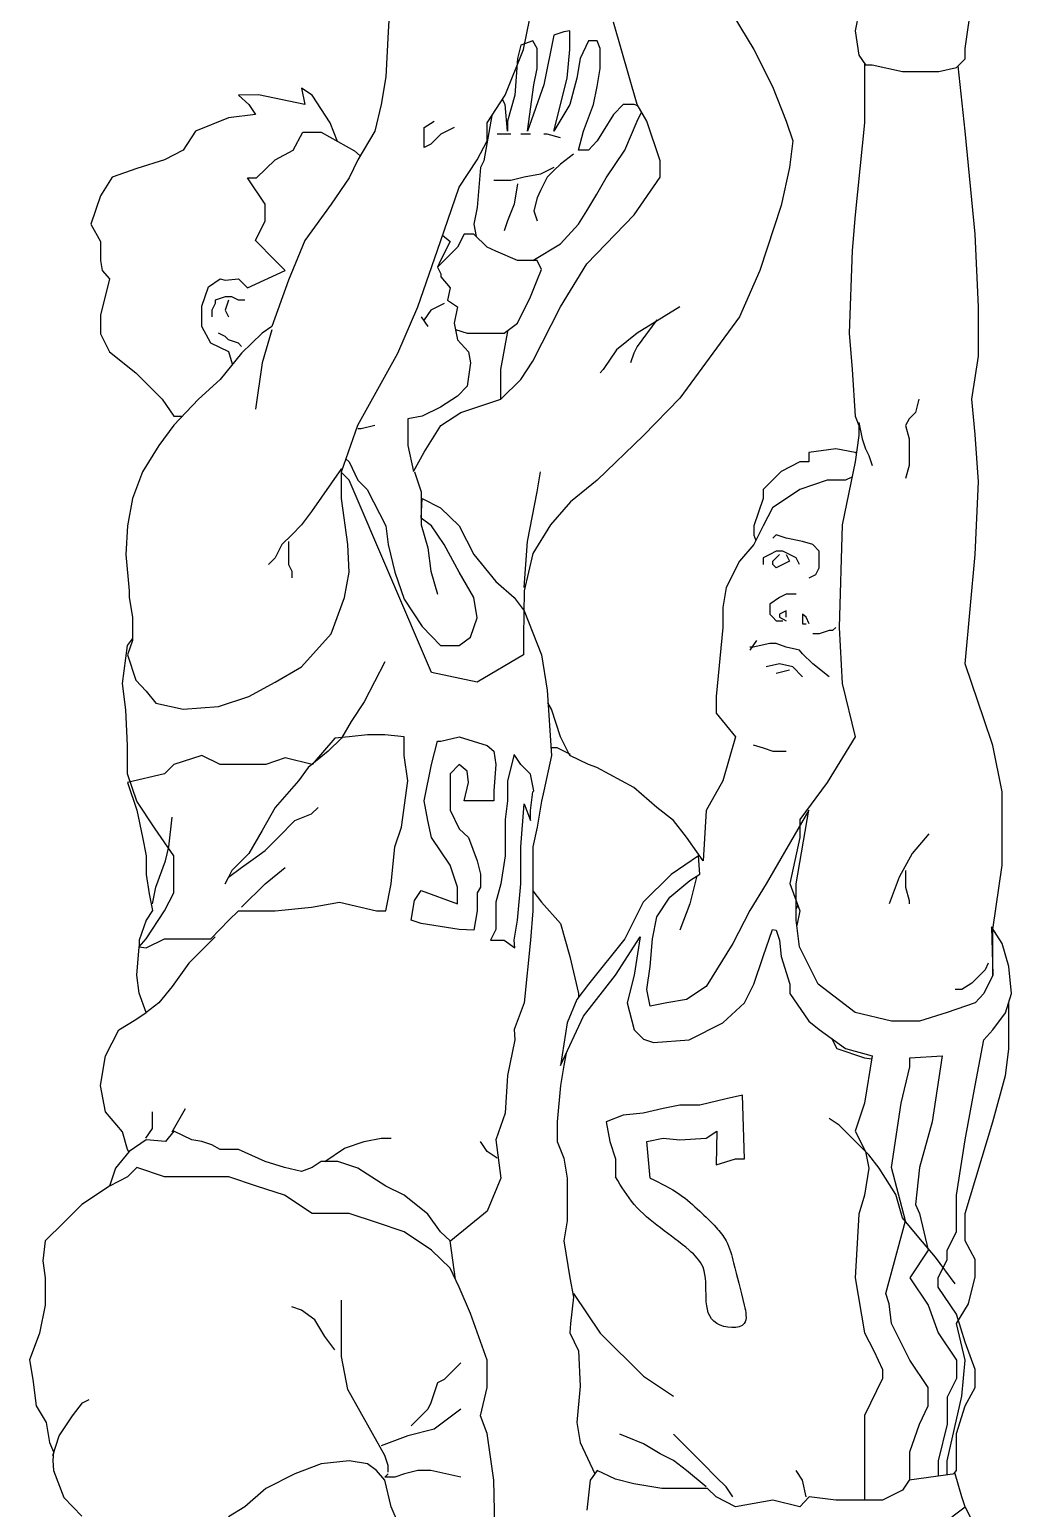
# Model space of a CAD drawing. Header units: millimetres. Extents: x -444 to 440, y -16 to 2665.
# Drawn here: x -285 to 395, y 1127 to 2152 of the extents above; entities that cross this region are included whole.
import ezdxf

# ---------------------------------------------------------------- set-up
doc = ezdxf.new("R2010")
doc.units = ezdxf.units.MM
doc.layers.add('ceco.net 269', color=7, linetype='Continuous')

msp = doc.modelspace()

# ---------------------------------------------------------------- linework, layer by layer
at = {"layer": 'ceco.net 269'}
for p, q in [((-34.4, 2188.9), (-36.6, 2149.9)), ((57.2, 2137.8), (63.7, 2169.4)), ((197.6, 2169.4), (216.8, 2137.8)), ((289.7, 2163.6), (287, 2150.7)), ((363.4, 2138.5), (368, 2170.6)), ((135.9, 2099.6), (119.5, 2156.8)), ((-36.6, 2149.9), (-38.1, 2118.7)), ((63.7, 2143.8), (55.3, 2140.8)), ((66.8, 2138.5), (63.7, 2143.8)), ((78.2, 2147.7), (71.4, 2113.3)), ((85.1, 2149.9), (78.2, 2147.7)), ((89.3, 2150.7), (85.1, 2149.9)), ((89.3, 2137.8), (89.3, 2150.7)), ((102.3, 2143.8), (96.6, 2131.6)), ((108.4, 2143.8), (102.3, 2143.8)), ((110.3, 2138.5), (108.4, 2143.8)), ((287, 2150.7), (289.7, 2133.9)), ((44.6, 2106.1), (57.2, 2137.8)), ((55.3, 2140.8), (53.1, 2131.6)), ((66.8, 2124.7), (66.8, 2138.5)), ((87.4, 2117.9), (89.3, 2137.8)), ((110.3, 2124.7), (110.3, 2138.5)), ((216.8, 2137.8), (229.8, 2112.1)), ((289.7, 2133.9), (294.2, 2127.1)), ((363.4, 2131.3), (363.4, 2138.5)), ((53.1, 2131.6), (51.2, 2106.1)), ((64.5, 2113.3), (66.8, 2124.7)), ((96.6, 2131.6), (94.3, 2117.9)), ((108.4, 2112.1), (110.3, 2124.7)), ((293.5, 2128.2), (293.5, 2087)), ((294.2, 2127.1), (298.8, 2127.1)), ((298.8, 2127.1), (319.8, 2122.5)), ((319.8, 2122.5), (345, 2122.5)), ((345, 2122.5), (357.3, 2125.2)), ((357.3, 2125.2), (363.4, 2131.3)), ((363.4, 2081.2), (358.5, 2126.4)), ((-38.1, 2118.7), (-41.3, 2099.6)), ((59.9, 2081.2), (64.5, 2113.3)), ((71.4, 2113.3), (59.9, 2081.2)), ((78.2, 2081.2), (87.4, 2117.9)), ((94.3, 2117.9), (89.3, 2099.6)), ((105.7, 2099.6), (108.4, 2112.1)), ((229.8, 2112.1), (239.3, 2088.1)), ((-126.4, 2106.4), (-140.4, 2106.1)), ((-140.4, 2106.1), (-133.2, 2099.6)), ((-94.3, 2099.6), (-126.4, 2106.4)), ((-89.3, 2106.1), (-96.6, 2111)), ((-96.6, 2111), (-94.3, 2099.6)), ((-76.7, 2087), (-89.3, 2106.1)), ((32, 2087), (44.6, 2106.1)), ((44.6, 2099.6), (42.7, 2103.2)), ((51.2, 2106.1), (46.2, 2088.1)), ((-128.6, 2092.7), (-147.3, 2090.4)), ((-133.2, 2099.6), (-128.6, 2092.7)), ((-41.3, 2099.6), (-45.8, 2081.2)), ((35.2, 2091.9), (29.8, 2060.7)), ((46.2, 2081.2), (44.6, 2099.6)), ((89.3, 2099.6), (78.2, 2081.2)), ((98.8, 2081.2), (105.7, 2099.6)), ((119.5, 2092.7), (112.5, 2081.2)), ((126.4, 2099.6), (119.5, 2092.7)), ((134, 2099.6), (126.4, 2099.6)), ((136.4, 2098.7), (134, 2099.6)), ((142.8, 2088.1), (135.9, 2099.6)), ((135.9, 2088.1), (139, 2094.4)), ((-170.2, 2081.2), (-178.6, 2067.9)), ((-147.3, 2090.4), (-170.2, 2081.2)), ((-71.7, 2074.1), (-76.7, 2087)), ((-45.8, 2081.2), (-57.7, 2061.4)), ((-11.5, 2083.6), (-4.6, 2088.1)), ((-11.5, 2079), (-11.5, 2083.6)), ((9.1, 2083.6), (0, 2079)), ((32, 2074.4), (32, 2087)), ((46.2, 2088.1), (46.2, 2081.2)), ((95.4, 2067.9), (98.8, 2081.2)), ((112.5, 2081.2), (108.4, 2074.4)), ((127.5, 2067.9), (135.9, 2088.1)), ((151.9, 2060.7), (142.8, 2088.1)), ((239.3, 2088.1), (243.9, 2074.4)), ((293.5, 2087), (287, 2023.2)), ((370.2, 2009.8), (363.4, 2081.2)), ((-102.3, 2067.9), (-95.8, 2080.4)), ((-95.8, 2080.4), (-82.9, 2080.4)), ((-82.9, 2080.4), (-59.9, 2067.5)), ((-11.5, 2074.4), (-11.5, 2079)), ((-11.5, 2069.8), (-11.5, 2074.4)), ((-6.9, 2072.1), (-11.5, 2069.8)), ((-4.6, 2074.4), (-6.9, 2072.1)), ((0, 2079), (-4.6, 2074.4)), ((25.2, 2061.4), (32, 2074.4)), ((46.2, 2079), (38.9, 2079)), ((48.5, 2079), (46.2, 2079)), ((57.7, 2079), (55.3, 2079)), ((62.2, 2079), (57.7, 2079)), ((73.6, 2079), (71.4, 2079)), ((82.9, 2076.6), (73.6, 2079)), ((108.4, 2074.4), (102.3, 2067.9)), ((243.9, 2074.4), (241.6, 2056)), ((-191.6, 2061.4), (-210.7, 2055.3)), ((-178.6, 2067.9), (-191.6, 2061.4)), ((-127.8, 2048.8), (-114.9, 2061.4)), ((-114.9, 2061.4), (-102.3, 2067.9)), ((-57.7, 2061.4), (-63.7, 2048.8)), ((-59.9, 2067.5), (-56, 2064.1)), ((12.6, 2042.3), (25.2, 2061.4)), ((29.8, 2060.7), (27.4, 2056)), ((92, 2065.3), (82.9, 2058.3)), ((102.3, 2067.9), (95.4, 2067.9)), ((114.5, 2048.8), (127.5, 2067.9)), ((151.9, 2049.2), (151.9, 2060.7)), ((-210.7, 2055.3), (-227.9, 2049.2)), ((27.4, 2056), (25.2, 2028.2)), ((69, 2051.4), (57.7, 2049.2)), ((78.2, 2056), (69, 2051.4)), ((78.2, 2053.8), (73.6, 2049.2)), ((82.9, 2058.3), (78.2, 2053.8)), ((241.6, 2056), (235.9, 2029.7)), ((-227.9, 2049.2), (-235.9, 2036.3)), ((-134, 2048.8), (-127.8, 2048.8)), ((-121.8, 2030.5), (-134, 2048.8)), ((-63.7, 2048.8), (-76, 2030.5)), ((-0.3, 2004.6), (12.6, 2042.3)), ((38.9, 2046.9), (36.6, 2046.9)), ((48.5, 2046.9), (38.9, 2046.9)), ((57.7, 2049.2), (48.5, 2046.9)), ((53.1, 2044.6), (50.8, 2030.5)), ((69, 2040.1), (66.8, 2035)), ((73.6, 2049.2), (69, 2040.1)), ((108, 2037.4), (114.5, 2048.8)), ((134, 2023.2), (151.9, 2049.2)), ((-235.9, 2036.3), (-242.7, 2016.7)), ((-121.8, 2019.1), (-121.8, 2030.5)), ((-76, 2030.5), (-94.3, 2005.3)), ((50.8, 2030.5), (46.2, 2019.1)), ((66.8, 2035), (64.5, 2025.9)), ((101.2, 2025.9), (108, 2037.4)), ((235.9, 2029.7), (221, 1984.7)), ((-128.6, 2005.3), (-121.8, 2019.1)), ((25.2, 2028.2), (22.9, 2016.7)), ((46.2, 2019.1), (43.9, 2012.2)), ((64.5, 2025.9), (66.8, 2019.1)), ((95.4, 2016.7), (101.2, 2025.9)), ((101.2, 1989.3), (134, 2023.2)), ((287, 2023.2), (285.1, 1998.5)), ((-242.7, 2016.7), (-235.9, 2004.6)), ((1.2, 2009.2), (6.5, 2004.6)), ((16.1, 2009.8), (11.5, 2000.7)), ((22.9, 2009.8), (16.1, 2009.8)), ((22.9, 2016.7), (24.5, 2008.2)), ((32, 2000.7), (22.9, 2009.8)), ((82.9, 2003), (95.4, 2016.7)), ((372.5, 1959.5), (370.2, 2009.8)), ((-235.9, 2004.6), (-235.9, 1998)), ((-114.9, 1991.5), (-128.6, 2005.3)), ((-94.3, 2005.3), (-105.7, 1977.8)), ((-16.1, 1959.5), (-0.3, 2004.6)), ((11.5, 2000.7), (-2.3, 1987)), ((6.5, 2004.6), (-0.3, 1991.5)), ((38.1, 1998), (32, 2000.7)), ((63.7, 1991.5), (82.9, 2003)), ((285.1, 1998.5), (282.9, 1941.1)), ((-235.9, 1998), (-235.9, 1991.5)), ((-235.9, 1991.5), (-234.7, 1984.7)), ((-108, 1984.7), (-114.9, 1991.5)), ((-0.3, 1991.5), (-2.3, 1987)), ((53.1, 1991.5), (38.1, 1998)), ((66.8, 1991.5), (53.1, 1991.5)), ((69.8, 1985.4), (66.8, 1991.5)), ((82.9, 1959.5), (101.2, 1989.3)), ((-229.8, 1978.9), (-235.9, 1953.7)), ((-234.7, 1984.7), (-229.8, 1978.9)), ((-161.1, 1973.2), (-153, 1978.9)), ((-153, 1978.9), (-149.6, 1977.8)), ((-149.6, 1977.8), (-140.4, 1978.9)), ((-140.4, 1978.9), (-134, 1972.5)), ((-134, 1972.5), (-108, 1984.7)), ((-2.3, 1987), (0, 1982.4)), ((0, 1982.4), (0, 1980.2)), ((0, 1980.2), (6.5, 1972.5)), ((66.8, 1977.8), (69.8, 1985.4)), ((221, 1984.7), (206.9, 1952.6)), ((-165.6, 1959.9), (-161.1, 1973.2)), ((-105.7, 1977.8), (-117.1, 1945.8)), ((6.5, 1972.5), (4.6, 1964.1)), ((62.2, 1966.3), (66.8, 1977.8)), ((-165.6, 1945.8), (-165.6, 1959.9)), ((-156.5, 1961.8), (-158.7, 1957.2)), ((-149.6, 1966.3), (-156.5, 1964.1)), ((-156.5, 1964.1), (-156.5, 1961.8)), ((-145, 1966.3), (-149.6, 1966.3)), ((-147.3, 1964.1), (-149.6, 1957.2)), ((-140.4, 1964.1), (-145, 1966.3)), ((-135.9, 1964.1), (-140.4, 1964.1)), ((-29.8, 1927.4), (-16.1, 1959.5)), ((2.3, 1961.8), (-6.9, 1957.2)), ((4.6, 1964.1), (11.5, 1959.5)), ((11.5, 1959.5), (9.1, 1948)), ((53.1, 1948), (62.2, 1966.3)), ((63.7, 1921.7), (82.9, 1959.5)), ((165.6, 1959.5), (135.9, 1941.1)), ((372.5, 1925.2), (372.5, 1959.5)), ((-235.9, 1953.7), (-235.9, 1940.8)), ((-158.7, 1957.2), (-158.7, 1952.6)), ((-149.6, 1957.2), (-147.3, 1952.6)), ((-13.7, 1952.6), (-9.1, 1945.8)), ((-6.9, 1957.2), (-11.5, 1950.4)), ((9.1, 1948), (11.5, 1936.5)), ((43.9, 1941.1), (53.1, 1948)), ((149.6, 1950.4), (135.9, 1932)), ((206.9, 1952.6), (188.5, 1927.4)), ((-235.9, 1940.8), (-229.8, 1928.2)), ((-159.5, 1934.3), (-165.6, 1945.8)), ((-149.6, 1938.9), (-154.1, 1941.1)), ((-147.3, 1936.5), (-149.6, 1938.9)), ((-124, 1941.1), (-138.2, 1927.4)), ((-117.1, 1945.8), (-124, 1941.1)), ((-117.1, 1943.5), (-124, 1920.6)), ((10, 1943.7), (18.3, 1941.1)), ((18.3, 1941.1), (43.9, 1941.1)), ((41.6, 1916), (46.2, 1941.1)), ((46.2, 1941.1), (46.6, 1943.1)), ((135.9, 1941.1), (121.8, 1929.7)), ((282.9, 1941.1), (285.1, 1916)), ((-229.8, 1928.2), (-211.5, 1913.7)), ((-146.9, 1928.2), (-159.5, 1934.3)), ((-138.2, 1927.4), (-153, 1909.1)), ((-140.4, 1934.3), (-147.3, 1936.5)), ((-144.4, 1919.7), (-146.9, 1928.2)), ((-138.2, 1932), (-140.4, 1934.3)), ((-57.7, 1877.4), (-29.8, 1927.4)), ((11.5, 1936.5), (19.1, 1928.2)), ((19.1, 1928.2), (20.6, 1920.6)), ((121.8, 1929.7), (112.5, 1916)), ((133.6, 1927.4), (131.3, 1920.6)), ((135.9, 1932), (133.6, 1927.4)), ((188.5, 1927.4), (165.6, 1896.2)), ((-124, 1920.6), (-128.6, 1888.5)), ((20.6, 1920.6), (18.3, 1904.5)), ((55.3, 1909.1), (63.7, 1921.7)), ((368, 1895.4), (372.5, 1925.2)), ((-211.5, 1913.7), (-193.1, 1895.4)), ((-153, 1909.1), (-168, 1895.4)), ((41.6, 1895.4), (41.6, 1916)), ((41.6, 1895.4), (55.3, 1909.1)), ((112.5, 1916), (110.3, 1913.7)), ((285.1, 1916), (287, 1883.6)), ((11.5, 1897.6), (-0.3, 1890)), ((18.3, 1904.5), (11.5, 1897.6)), ((165.6, 1896.2), (140.4, 1870.2)), ((-193.1, 1895.4), (-185.2, 1883.6)), ((-168, 1895.4), (-185.2, 1877.4)), ((-0.3, 1890), (-12.9, 1883.6)), ((0, 1877.1), (13.7, 1886.2)), ((13.7, 1886.2), (41.6, 1895.4)), ((329, 1886.2), (324.5, 1881.7)), ((331.3, 1895.4), (329, 1886.2)), ((370.2, 1871), (368, 1895.4)), ((-185.2, 1877.4), (-195.4, 1863.3)), ((-185.2, 1883.6), (-179.3, 1883.6)), ((-69, 1845), (-57.7, 1877.4)), ((-45.8, 1877.1), (-55.3, 1874.8)), ((-12.9, 1883.6), (-22.9, 1881.7)), ((-22.9, 1881.7), (-22.9, 1863.3)), ((-11.5, 1858.7), (0, 1877.1)), ((287, 1883.6), (289.7, 1877.1)), ((289.7, 1879.3), (292, 1868)), ((289.7, 1877.1), (289.7, 1870.2)), ((324.5, 1881.7), (322.1, 1877.1)), ((322.1, 1877.1), (324.5, 1868)), ((-55.3, 1874.8), (-57.7, 1874.8)), ((140.4, 1870.2), (108.4, 1839.3)), ((289.7, 1870.2), (287, 1851.9)), ((292, 1868), (294.2, 1861)), ((324.5, 1868), (324.5, 1858.7)), ((372.5, 1838.2), (370.2, 1871)), ((-195.4, 1863.3), (-206.9, 1845)), ((-22.9, 1863.3), (-19.1, 1845.4)), ((-19.1, 1845.4), (-11.5, 1858.7)), ((273.6, 1861), (255, 1858.4)), ((255, 1858.4), (255, 1851.9)), ((287, 1858.4), (273.6, 1861)), ((287.9, 1858.1), (287, 1858.4)), ((294.2, 1861), (296.6, 1856.5)), ((296.6, 1856.5), (298.8, 1849.5)), ((324.5, 1858.7), (324.5, 1849.5)), ((-206.9, 1845), (-213.7, 1826.7)), ((-69, 1847.3), (-89.7, 1817.5)), ((-69, 1826.7), (-69, 1845)), ((-65.9, 1854), (-63.7, 1851.9)), ((-63.7, 1851.9), (-57.7, 1839.3)), ((-18.3, 1845), (-13.7, 1831.3)), ((66.8, 1831.3), (69, 1845)), ((235.9, 1845.4), (229.8, 1839.3)), ((248.8, 1851.9), (235.9, 1845.4)), ((255, 1851.9), (248.8, 1851.9)), ((287, 1851.9), (278.2, 1808.4)), ((324.5, 1849.5), (322.1, 1840.4)), ((-63.7, 1839.3), (-69, 1844.6)), ((-6.5, 1706.1), (-63.7, 1839.3)), ((-57.7, 1839.3), (-51.2, 1832.8)), ((108.4, 1839.3), (89.7, 1824.3)), ((229.8, 1839.3), (223.3, 1832.8)), ((267.6, 1839.3), (248.8, 1832.8)), ((280.5, 1839.3), (267.6, 1839.3)), ((284.9, 1841.3), (280.5, 1839.3)), ((370.2, 1787.8), (372.5, 1838.2)), ((-213.7, 1826.7), (-217.2, 1807.6)), ((-64.5, 1794.7), (-69, 1826.7)), ((-51.2, 1832.8), (-38.1, 1807.6)), ((-13.7, 1831.3), (-13.7, 1808.4)), ((-13.7, 1813), (-12.9, 1826.7)), ((-12.9, 1826.7), (-0.3, 1820.2)), ((59.9, 1796.9), (66.8, 1831.3)), ((89.7, 1824.3), (76, 1808.4)), ((223.3, 1826.7), (216.8, 1807.6)), ((223.3, 1832.8), (223.3, 1826.7)), ((248.8, 1832.8), (229.8, 1820.2)), ((-89.7, 1817.5), (-96.6, 1808.4)), ((-0.3, 1820.2), (12.6, 1807.6)), ((229.8, 1820.2), (223.3, 1807.6)), ((-217.2, 1807.6), (-218.3, 1787.8)), ((-96.6, 1808.4), (-103.4, 1801.5)), ((-38.1, 1807.6), (-36.6, 1794.7)), ((-6.5, 1807.6), (-13.7, 1813)), ((-13.7, 1808.4), (-9.1, 1792.3)), ((2.3, 1794.7), (-6.5, 1807.6)), ((12.6, 1807.6), (22.9, 1787.8)), ((76, 1808.4), (63.7, 1788.5)), ((223.3, 1807.6), (216.8, 1794.7)), ((216.8, 1807.6), (216.8, 1801.1)), ((278.2, 1808.4), (275.9, 1737.3)), ((-110.3, 1794.7), (-114.9, 1785.4)), ((-103.4, 1801.5), (-110.3, 1794.7)), ((-105.7, 1796.9), (-105.7, 1790)), ((-63.7, 1775.5), (-64.5, 1794.7)), ((-36.6, 1794.7), (-32, 1775.5)), ((12.6, 1775.5), (2.3, 1794.7)), ((57.7, 1764.9), (59.9, 1796.9)), ((216.8, 1794.7), (206.9, 1783.2)), ((216.8, 1801.1), (218.3, 1797.6)), ((232.4, 1801.5), (230.1, 1799.2)), ((239.3, 1799.2), (232.4, 1801.5)), ((250.7, 1796.9), (239.3, 1799.2)), ((257.7, 1794.7), (250.7, 1796.9)), ((262.2, 1790), (257.7, 1794.7)), ((-218.3, 1787.8), (-216.1, 1762.5)), ((-114.9, 1785.4), (-119.5, 1780.8)), ((-105.7, 1790), (-105.7, 1780.8)), ((-9.1, 1792.3), (-6.9, 1776.3)), ((22.9, 1787.8), (38.1, 1769)), ((63.7, 1788.5), (57.7, 1762.5)), ((227.9, 1787.8), (223.3, 1785.4)), ((223.3, 1785.4), (223.3, 1780.8)), ((232.4, 1790), (227.9, 1787.8)), ((230.1, 1783.2), (232.4, 1785.4)), ((237, 1790), (232.4, 1790)), ((232.4, 1785.4), (234.7, 1787.8)), ((241.6, 1787.8), (237, 1790)), ((239.3, 1787.8), (241.6, 1783.2)), ((246.2, 1785.4), (241.6, 1787.8)), ((248.5, 1780.8), (246.2, 1785.4)), ((262.2, 1785.4), (262.2, 1790)), ((262.2, 1778.6), (262.2, 1785.4)), ((363.4, 1712.1), (370.2, 1787.8)), ((-105.7, 1780.8), (-103.4, 1776.3)), ((-103.4, 1776.3), (-103.4, 1771.7)), ((-66.8, 1758), (-63.7, 1775.5)), ((-32, 1775.5), (-25.5, 1756.9)), ((-6.9, 1776.3), (-2.3, 1760.3)), ((22.9, 1758), (12.6, 1775.5)), ((206.9, 1783.2), (197.6, 1764.9)), ((230.1, 1780.8), (230.1, 1783.2)), ((232.4, 1778.6), (230.1, 1780.8)), ((237, 1780.8), (232.4, 1778.6)), ((241.6, 1783.2), (237, 1780.8)), ((255.3, 1771.7), (259.9, 1774)), ((259.9, 1774), (262.2, 1778.6)), ((38.1, 1769), (50.8, 1758)), ((197.6, 1764.9), (195.4, 1751.1)), ((-216.1, 1762.5), (-216.1, 1758)), ((-216.1, 1758), (-213.7, 1744.3)), ((-76, 1732.8), (-66.8, 1758)), ((-25.5, 1756.9), (-12.9, 1737.8)), ((25.2, 1743.8), (22.9, 1758)), ((50.8, 1758), (57.7, 1748.8)), ((57.7, 1762.5), (57.2, 1731.3)), ((234.7, 1758), (227.9, 1753.4)), ((227.9, 1753.4), (227.9, 1748.8)), ((239.3, 1760.3), (234.7, 1758)), ((246.2, 1760.3), (239.3, 1760.3)), ((-213.7, 1744.3), (-213.7, 1732.8)), ((20.6, 1730.5), (25.2, 1743.8)), ((57.7, 1748.8), (69.8, 1718.3)), ((195.4, 1751.1), (195.4, 1737.3)), ((227.9, 1748.8), (227.9, 1746.5)), ((227.9, 1746.5), (230.1, 1744.3)), ((230.1, 1744.3), (232.4, 1741.9)), ((239.3, 1748.8), (234.7, 1746.5)), ((234.7, 1746.5), (234.7, 1744.3)), ((234.7, 1744.3), (239.3, 1741.9)), ((239.3, 1744.3), (239.3, 1748.8)), ((250.7, 1746.5), (250.7, 1741.9)), ((253.1, 1744.3), (250.7, 1746.5)), ((255.3, 1739.7), (253.1, 1744.3)), ((-213.7, 1732.8), (-213.7, 1728.2)), ((-96.6, 1709.9), (-76, 1732.8)), ((-12.9, 1737.8), (-6.5, 1731.3)), ((195.4, 1737.3), (190.8, 1689.3)), ((232.4, 1741.9), (237, 1741.9)), ((250.7, 1741.9), (250.7, 1739.7)), ((250.7, 1739.7), (253.1, 1739.7)), ((262.2, 1732.8), (257.7, 1732.8)), ((269, 1735.1), (262.2, 1732.8)), ((271.4, 1735.1), (269, 1735.1)), ((273.6, 1737.3), (271.4, 1735.1)), ((275.9, 1737.3), (278.2, 1698.4)), ((-220.6, 1698.4), (-217.2, 1724.7)), ((-217.2, 1724.7), (-213.7, 1729.4)), ((-213.7, 1728.2), (-217.2, 1718.3)), ((-6.5, 1731.3), (-0.3, 1724.7)), ((-0.3, 1724.7), (12.6, 1724.7)), ((12.6, 1724.7), (20.6, 1730.5)), ((57.2, 1731.3), (57.2, 1718.3)), ((218.7, 1728.2), (214.2, 1721.4)), ((216.4, 1723.6), (214.2, 1723.6)), ((227.9, 1726), (216.4, 1723.6)), ((232.4, 1726), (227.9, 1726)), ((239.3, 1723.6), (232.4, 1726)), ((248.5, 1721.4), (239.3, 1723.6)), ((-217.2, 1718.3), (-211.5, 1700.8)), ((-38.9, 1713.4), (-53.1, 1685.8)), ((57.2, 1718.3), (25.2, 1699.2)), ((69.8, 1718.3), (73.6, 1693.8)), ((234.7, 1712.1), (225.5, 1709.9)), ((243.9, 1709.9), (234.7, 1712.1)), ((250.7, 1719), (248.5, 1721.4)), ((257.7, 1712.1), (250.7, 1719)), ((269, 1703), (257.7, 1712.1)), ((368, 1698.4), (363.4, 1712.1)), ((-114.9, 1699.2), (-96.6, 1709.9)), ((25.2, 1699.2), (-6.5, 1706.1)), ((241.6, 1707.6), (232.4, 1705.3)), ((250.7, 1703), (243.9, 1709.9)), ((-218.3, 1680.1), (-220.6, 1698.4)), ((-211.5, 1700.8), (-204.2, 1693.1)), ((-204.2, 1693.1), (-197.7, 1684.7)), ((-133.2, 1689.3), (-114.9, 1699.2)), ((73.6, 1693.8), (76.7, 1648.4)), ((278.2, 1698.4), (287, 1661.4)), ((376.3, 1674), (368, 1698.4)), ((-197.7, 1684.7), (-178.6, 1680.5)), ((-178.6, 1680.5), (-154.1, 1682.5)), ((-154.1, 1682.5), (-133.2, 1689.3)), ((-53.1, 1685.8), (-62.2, 1672.1)), ((76.7, 1680.5), (74.2, 1685)), ((190.8, 1689.3), (190.8, 1677.8)), ((-217.2, 1655.4), (-218.3, 1680.1)), ((-62.2, 1672.1), (-69, 1660.6)), ((82.9, 1661.4), (76.7, 1680.5)), ((190.8, 1677.8), (204.2, 1661.4)), ((382.5, 1655.4), (376.3, 1674)), ((-73.6, 1660.6), (-89.3, 1642.3)), ((-69, 1660.6), (-78.2, 1651.5)), ((-63.7, 1661.4), (-73.6, 1660.6)), ((-50.8, 1662.9), (-63.7, 1661.4)), ((-38.9, 1662.9), (-50.8, 1662.9)), ((-25.5, 1661.4), (-38.9, 1662.9)), ((-25.5, 1648.4), (-25.5, 1661.4)), ((0, 1658.4), (12.6, 1661.4)), ((12.6, 1661.4), (32, 1655.4)), ((89.3, 1648.4), (82.9, 1661.4)), ((204.2, 1661.4), (195.4, 1630.9)), ((287, 1661.4), (267.6, 1629.7)), ((-217.2, 1635.8), (-217.2, 1655.4)), ((-78.2, 1651.5), (-92, 1640.1)), ((-6.5, 1642.3), (-2.3, 1658.4)), ((-2.3, 1658.4), (0, 1658.4)), ((32, 1655.4), (36.6, 1651.5)), ((36.6, 1651.5), (38.1, 1642.3)), ((80.5, 1653.8), (76, 1653.8)), ((89.7, 1649.2), (80.5, 1653.8)), ((216.4, 1656), (223.3, 1653.8)), ((223.3, 1653.8), (230.1, 1651.5)), ((230.1, 1651.5), (234.7, 1651.5)), ((234.7, 1651.5), (239.3, 1651.5)), ((388.9, 1623.2), (382.5, 1655.4)), ((-185.2, 1642.3), (-191.6, 1635.8)), ((-165.6, 1648.4), (-185.2, 1642.3)), ((-153, 1642.3), (-165.6, 1648.4)), ((-134, 1642.3), (-153, 1642.3)), ((-121.4, 1642.3), (-134, 1642.3)), ((-108, 1646.9), (-121.4, 1642.3)), ((-89.3, 1642.3), (-108, 1646.9)), ((-92, 1640.1), (-98.8, 1630.9)), ((-22.9, 1630.9), (-25.5, 1648.4)), ((-11.5, 1617.1), (-6.5, 1642.3)), ((12.6, 1642.3), (6.5, 1635.8)), ((18.3, 1637.7), (12.6, 1642.3)), ((38.1, 1642.3), (36.6, 1624)), ((50.8, 1649.2), (46.2, 1630.9)), ((55.3, 1642.3), (50.8, 1649.2)), ((62.2, 1635.5), (55.3, 1642.3)), ((76.7, 1648.4), (71.4, 1624)), ((102.3, 1642.3), (89.3, 1648.4)), ((108, 1640.1), (102.3, 1642.3)), ((133.6, 1626.4), (108, 1640.1)), ((-191.6, 1635.8), (-217.2, 1629.7)), ((-210.7, 1616.8), (-217.2, 1635.8)), ((-217.2, 1629.7), (-210.7, 1610.6)), ((-98.8, 1630.9), (-114.9, 1612.5)), ((-27.4, 1598.8), (-22.9, 1630.9)), ((6.5, 1635.8), (6.5, 1623.2)), ((16.1, 1617.1), (19.1, 1629.7)), ((19.1, 1629.7), (18.3, 1637.7)), ((46.2, 1630.9), (46.2, 1617.1)), ((64.5, 1624), (62.2, 1635.5)), ((195.4, 1630.9), (183.9, 1610.3)), ((267.6, 1629.7), (248.8, 1604.2)), ((6.5, 1623.2), (6.5, 1610.6)), ((36.6, 1624), (36.6, 1617.1)), ((62.2, 1610.3), (63.7, 1623.2)), ((63.7, 1623.2), (64.5, 1624)), ((71.4, 1624), (69.8, 1616.8)), ((149.6, 1612.5), (133.6, 1626.4)), ((388.9, 1597.7), (388.9, 1623.2)), ((-198.1, 1597.7), (-210.7, 1616.8)), ((-210.7, 1610.6), (-206.9, 1592)), ((-114.9, 1612.5), (-124, 1596.6)), ((-89.7, 1608), (-85.1, 1612.5)), ((-9.1, 1603.4), (-11.5, 1617.1)), ((6.5, 1610.6), (12.6, 1597.7)), ((22.9, 1617.1), (16.1, 1617.1)), ((36.6, 1617.1), (22.9, 1617.1)), ((46.2, 1617.1), (44.6, 1604.2)), ((55.3, 1585.1), (57.7, 1614.9)), ((57.7, 1614.9), (62.2, 1603.4)), ((62.2, 1603.4), (62.2, 1610.3)), ((69.8, 1616.8), (66.8, 1598.8)), ((161.1, 1603.4), (149.6, 1612.5)), ((183.9, 1610.3), (181.7, 1575.5)), ((255, 1610.6), (225.5, 1559.5)), ((246.2, 1559.5), (255, 1610.6)), ((-188.5, 1585.1), (-186.3, 1605.7)), ((-112.5, 1592), (-101.2, 1603.4)), ((-101.2, 1603.4), (-89.7, 1608)), ((-32, 1585.1), (-27.4, 1598.8)), ((-6.5, 1591.6), (-9.1, 1603.4)), ((44.6, 1604.2), (44.6, 1591.6)), ((66.8, 1598.8), (63.7, 1585.1)), ((170.2, 1592), (161.1, 1603.4)), ((248.8, 1604.2), (248.8, 1591.6)), ((-206.9, 1592), (-204.2, 1579)), ((-185.2, 1579), (-198.1, 1597.7)), ((-124, 1596.6), (-133.2, 1580.5)), ((-121.8, 1582.7), (-112.5, 1592)), ((6.5, 1572.5), (-6.5, 1591.6)), ((12.6, 1597.7), (19.1, 1591.6)), ((19.1, 1591.6), (25.2, 1575.5)), ((44.6, 1591.6), (44.6, 1579)), ((181.7, 1575.5), (170.2, 1592)), ((248.8, 1591.6), (241.9, 1559.9)), ((338.2, 1594.2), (326.7, 1580.5)), ((388.9, 1572.5), (388.9, 1597.7)), ((-204.2, 1579), (-204.2, 1566)), ((-190.8, 1575.5), (-188.5, 1585.1)), ((-185.2, 1566), (-185.2, 1579)), ((-133.2, 1580.5), (-145, 1568.7)), ((-128.6, 1577.8), (-121.8, 1582.7)), ((-34.4, 1559.5), (-32, 1585.1)), ((44.6, 1579), (41.6, 1559.5)), ((55.3, 1566.3), (55.3, 1585.1)), ((63.7, 1585.1), (63.7, 1540.8)), ((178.6, 1579), (159.5, 1566)), ((179.4, 1566.3), (178.6, 1579)), ((326.7, 1580.5), (317.6, 1564.1)), ((-197.7, 1557.2), (-190.8, 1575.5)), ((-145, 1568.7), (-149.6, 1559.5)), ((-147.3, 1564.1), (-138.2, 1570.9)), ((-138.2, 1570.9), (-128.6, 1577.8)), ((-121.8, 1559.5), (-108, 1570.9)), ((11.5, 1557.2), (6.5, 1572.5)), ((25.2, 1575.5), (27.4, 1566.3)), ((322.1, 1568.7), (322.1, 1557.2)), ((382.5, 1527.9), (388.9, 1572.5)), ((-204.2, 1566), (-202.3, 1552.6)), ((-185.2, 1553.4), (-185.2, 1566)), ((-149.6, 1559.5), (-147.3, 1564.1)), ((-138.2, 1543.5), (-121.8, 1559.5)), ((-38.1, 1540.8), (-34.4, 1559.5)), ((27.4, 1566.3), (27.4, 1557.2)), ((41.6, 1559.5), (38.1, 1546.9)), ((53.1, 1534.3), (55.3, 1559.5)), ((55.3, 1559.5), (55.3, 1566.3)), ((159.5, 1566), (140.1, 1546.9)), ((158.7, 1550.4), (172.5, 1561.8)), ((172.5, 1561.8), (179.4, 1566.3)), ((177.1, 1564.1), (172.5, 1545.8)), ((225.5, 1559.5), (214.2, 1541.1)), ((241.9, 1559.9), (248.8, 1540.8)), ((246.2, 1534.3), (246.2, 1559.5)), ((317.6, 1564.1), (310.6, 1545.8)), ((-202.3, 1552.6), (-200, 1541.1)), ((-200, 1545.8), (-197.7, 1557.2)), ((-191.6, 1540.8), (-185.2, 1553.4)), ((-20.6, 1534.3), (-18.3, 1548.1)), ((-18.3, 1548.1), (-13.7, 1555)), ((-13.7, 1555), (11.5, 1545.8)), ((11.5, 1545.8), (11.5, 1557.2)), ((27.4, 1557.2), (25.2, 1553.4)), ((25.2, 1553.4), (25.2, 1540.8)), ((63.7, 1554.7), (69.8, 1546.9)), ((149.6, 1536.6), (158.7, 1550.4)), ((322.1, 1557.2), (324.5, 1548.1)), ((324.5, 1548.1), (324.5, 1545.8)), ((-200, 1541.1), (-204.2, 1534.3)), ((-204.2, 1521.4), (-191.6, 1540.8)), ((-146.9, 1534.3), (-140.4, 1540.8)), ((-140.4, 1540.8), (-114.9, 1540.8)), ((-114.9, 1540.8), (-89.7, 1543.5)), ((-89.7, 1543.5), (-70.3, 1546.9)), ((-70.3, 1546.9), (-44.6, 1540.8)), ((-44.6, 1540.8), (-38.1, 1540.8)), ((25.2, 1540.8), (22.9, 1527.4)), ((38.1, 1546.9), (38.1, 1527.9)), ((63.7, 1540.8), (62.2, 1520.6)), ((69.8, 1546.9), (82.9, 1532)), ((140.1, 1546.9), (127.5, 1521.4)), ((172.5, 1545.8), (165.6, 1527.4)), ((214.2, 1541.1), (202.3, 1518.3)), ((246.2, 1542.3), (247.5, 1544.6)), ((248.8, 1540.8), (246.6, 1530.7)), ((-204.2, 1534.3), (-209.1, 1520.6)), ((-159.5, 1521.4), (-146.9, 1534.3)), ((-13.7, 1532), (-20.6, 1534.3)), ((12.6, 1527.9), (-13.7, 1532)), ((22.9, 1527.4), (12.6, 1527.9)), ((38.1, 1527.9), (34.4, 1520.6)), ((50.8, 1520.6), (53.1, 1534.3)), ((82.9, 1532), (89.3, 1509.1)), ((146.6, 1521.4), (149.6, 1536.6)), ((223.3, 1509.1), (229.8, 1527.9)), ((229.8, 1527.9), (232.4, 1527.4)), ((232.4, 1527.4), (234.7, 1520.6)), ((248.5, 1516), (246.2, 1534.3)), ((381.7, 1529.8), (382.5, 1496.2)), ((388.9, 1518.3), (381.7, 1529.8)), ((382.5, 1509.1), (382.5, 1527.9)), ((-209.1, 1516), (-204.2, 1521.4)), ((-209.1, 1520.6), (-209.1, 1516)), ((-204.2, 1515.3), (-191.6, 1521.4)), ((-191.6, 1521.4), (-178.6, 1521.4)), ((-178.6, 1521.4), (-165.6, 1521.4)), ((-156.5, 1522.8), (-174.8, 1504.6)), ((-165.6, 1521.4), (-159.5, 1521.4)), ((34.4, 1520.6), (43.9, 1520.6)), ((43.9, 1520.6), (51.2, 1515.3)), ((51.2, 1515.3), (50.8, 1520.6)), ((62.2, 1520.6), (57.7, 1477.1)), ((127.5, 1521.4), (102.3, 1490.1)), ((121, 1496.2), (138.2, 1522.8)), ((138.2, 1522.8), (134, 1496.2)), ((145, 1502.2), (146.6, 1521.4)), ((202.3, 1518.3), (183.9, 1488.5)), ((234.7, 1520.6), (235.9, 1509.1)), ((393.5, 1502.2), (388.9, 1518.3)), ((-210.7, 1496.2), (-209.1, 1516)), ((-209.1, 1516), (-204.2, 1515.3)), ((89.3, 1509.1), (95.4, 1483.6)), ((216.8, 1490.1), (223.3, 1509.1)), ((235.9, 1509.1), (241.9, 1490.1)), ((261.4, 1490.1), (248.5, 1516)), ((382.5, 1496.2), (382.5, 1509.1)), ((-174.8, 1504.6), (-186.3, 1488.5)), ((142.8, 1486.3), (145, 1502.2)), ((377.1, 1500), (368, 1490.8)), ((379.3, 1504.6), (377.1, 1500)), ((395.4, 1483.6), (393.5, 1502.2)), ((-209.1, 1483.9), (-210.7, 1496.2)), ((-186.3, 1488.5), (-195.4, 1477.1)), ((102.3, 1490.1), (94.3, 1479.3)), ((98.8, 1467.9), (121, 1496.2)), ((134, 1496.2), (129, 1477.1)), ((145, 1474.8), (142.8, 1486.3)), ((183.9, 1488.5), (170.2, 1479.3)), ((210.3, 1477.1), (216.8, 1490.1)), ((241.9, 1490.1), (241.9, 1483.6)), ((287, 1470.5), (261.4, 1490.1)), ((361.1, 1486.3), (356.5, 1486.3)), ((368, 1490.8), (361.1, 1486.3)), ((382.5, 1496.2), (376.3, 1483.6)), ((-204.2, 1470.5), (-209.1, 1483.9)), ((-195.4, 1477.1), (-204.6, 1470.2)), ((57.7, 1477.1), (50.8, 1458.7)), ((94.3, 1479.3), (87.4, 1463.3)), ((95.4, 1483.6), (95.4, 1480.8)), ((129, 1477.1), (134, 1458.4)), ((156.5, 1477.1), (145, 1474.8)), ((170.2, 1479.3), (156.5, 1477.1)), ((195.4, 1463.3), (210.3, 1477.1)), ((241.9, 1483.6), (255, 1464.5)), ((370.2, 1477.1), (350.8, 1470.5)), ((376.3, 1483.6), (370.2, 1477.1)), ((391.2, 1470.2), (395.4, 1483.6)), ((393.5, 1445), (393.5, 1477.6)), ((-223.3, 1458.4), (-211.5, 1465.6)), ((-211.5, 1465.6), (-204.2, 1470.5)), ((82.9, 1433.6), (98.8, 1467.9)), ((312.2, 1464.5), (287, 1470.5)), ((350.8, 1470.5), (331.7, 1464.5)), ((382.5, 1458.4), (391.2, 1470.2)), ((-232.5, 1440.4), (-223.3, 1458.4)), ((50.8, 1458.7), (51.2, 1451.5)), ((87.4, 1463.3), (82.9, 1433.6)), ((134, 1458.4), (140.4, 1451.9)), ((172.1, 1451.5), (195.4, 1463.3)), ((255, 1464.5), (262.2, 1458.7)), ((262.2, 1458.7), (280.5, 1445.4)), ((331.7, 1464.5), (312.2, 1464.5)), ((376.3, 1451.5), (382.5, 1458.4)), ((51.2, 1451.5), (46.2, 1426.7)), ((140.4, 1451.9), (147.3, 1449.6)), ((147.3, 1449.6), (172.1, 1451.5)), ((270.7, 1452.6), (274.4, 1445.4)), ((274.4, 1445.4), (293.5, 1438.9)), ((280.5, 1445.4), (298.8, 1440.4)), ((370.2, 1419.8), (376.3, 1451.5)), ((-235.9, 1419.8), (-232.5, 1440.4)), ((86.9, 1442.2), (85.1, 1433.6)), ((298.8, 1440.4), (293.5, 1407.6)), ((293.5, 1438.9), (298.4, 1438.2)), ((325.1, 1438.9), (347.3, 1440.4)), ((325.1, 1432.8), (325.1, 1438.9)), ((347.3, 1440.4), (340.4, 1394.6)), ((391.2, 1426.7), (393.5, 1445)), ((46.2, 1426.7), (44.6, 1400.7)), ((85.1, 1433.6), (82.9, 1419.8)), ((319.1, 1407.6), (325.1, 1432.8)), ((382.5, 1394.6), (391.2, 1426.7)), ((-232.5, 1401.5), (-235.9, 1419.8)), ((82.9, 1419.8), (80.5, 1394.6)), ((363.4, 1382.1), (370.2, 1419.8)), ((165.6, 1406.1), (154.1, 1403.8)), ((179.4, 1406.1), (165.6, 1406.1)), ((197.6, 1410.6), (179.4, 1406.1)), ((209.1, 1413), (197.6, 1410.6)), ((210.3, 1369), (209.1, 1413)), ((293.5, 1407.6), (287, 1388.1)), ((312.2, 1362.9), (319.1, 1407.6)), ((-220.6, 1387.8), (-232.5, 1401.5)), ((-200, 1396.9), (-200, 1401.5)), ((-200, 1390), (-200, 1396.9)), ((-186.3, 1387.8), (-177.1, 1403.8)), ((44.6, 1400.7), (38.1, 1382.1)), ((80.5, 1394.6), (80.5, 1380.9)), ((126.4, 1399.3), (114.5, 1394.6)), ((114.5, 1394.6), (117.1, 1380.9)), ((140.1, 1400.7), (126.4, 1399.3)), ((154.1, 1403.8), (140.1, 1400.7)), ((275.9, 1392.3), (269, 1396.9)), ((340.4, 1394.6), (331.7, 1362.9)), ((363.4, 1331.2), (382.5, 1394.6)), ((-217.2, 1375.5), (-220.6, 1387.8)), ((-204.6, 1383.2), (-200, 1390)), ((-185.2, 1388.1), (-190.8, 1380.9)), ((-172.6, 1382.1), (-185.2, 1388.1)), ((183.9, 1383.2), (191.2, 1388.1)), ((191.2, 1388.1), (190.8, 1364.9)), ((282.9, 1385.4), (275.9, 1392.3)), ((296.6, 1371.7), (282.9, 1385.4)), ((287, 1388.1), (294.2, 1374.1)), ((-216.1, 1374.1), (-225.5, 1362.6)), ((-216.3, 1373.8), (-217.2, 1375.5)), ((-204.2, 1382.1), (-216.1, 1374.1)), ((-190.8, 1380.9), (-204.2, 1382.1)), ((-165.6, 1380.9), (-172.6, 1382.1)), ((-158.7, 1378.6), (-165.6, 1380.9)), ((-153, 1375.5), (-158.7, 1378.6)), ((-140.4, 1375.5), (-153, 1375.5)), ((-121.8, 1367.1), (-140.4, 1375.5)), ((-80.5, 1367.1), (-66.8, 1376.3)), ((-66.8, 1376.3), (-53.1, 1380.9)), ((-53.1, 1380.9), (-41.3, 1383.2)), ((-41.3, 1383.2), (-34.4, 1383.2)), ((32, 1374.1), (27.4, 1380.9)), ((38.9, 1369.5), (32, 1374.1)), ((38.1, 1382.1), (41.6, 1355.7)), ((80.5, 1380.9), (85.1, 1369.5)), ((117.1, 1380.9), (121, 1369)), ((142.8, 1380.9), (154.1, 1383.2)), ((145, 1355.7), (142.8, 1380.9)), ((154.1, 1383.2), (165.6, 1382.1)), ((165.6, 1382.1), (183.9, 1383.2)), ((294.2, 1374.1), (296.6, 1362.6)), ((357.3, 1343.8), (363.4, 1382.1)), ((-108.4, 1362.9), (-121.8, 1367.1)), ((-82.9, 1367.1), (-89.3, 1362.9)), ((-71.4, 1367.1), (-82.9, 1367.1)), ((-57.7, 1362.6), (-71.4, 1367.1)), ((85.1, 1369.5), (87.4, 1355.7)), ((121, 1369), (121, 1356.4)), ((190.8, 1364.9), (204.2, 1369)), ((204.2, 1369), (210.3, 1369)), ((303.8, 1362.6), (296.6, 1371.7)), ((-225.5, 1362.6), (-229.8, 1350)), ((-217.2, 1356.4), (-229.8, 1350)), ((-210.7, 1362.9), (-217.2, 1356.4)), ((-191.6, 1356.4), (-210.7, 1362.9)), ((-178.6, 1356.4), (-191.6, 1356.4)), ((-172.6, 1356.4), (-178.6, 1356.4)), ((-159.5, 1356.4), (-172.6, 1356.4)), ((-146.9, 1356.4), (-159.5, 1356.4)), ((-127.8, 1350), (-146.9, 1356.4)), ((-96.6, 1360.3), (-108.4, 1362.9)), ((-89.3, 1362.9), (-96.6, 1360.3)), ((-38.1, 1350), (-57.7, 1362.6)), ((41.6, 1355.7), (32, 1332.8)), ((87.4, 1355.7), (87.4, 1326)), ((296.6, 1362.6), (293.5, 1343.8)), ((315.2, 1344.3), (303.8, 1362.6)), ((322.1, 1326), (312.2, 1362.9)), ((331.7, 1362.9), (329, 1337.4)), ((-229.8, 1350), (-248.8, 1337.4)), ((-108.4, 1343.8), (-127.8, 1350)), ((-89.3, 1331.2), (-108.4, 1343.8)), ((-25.5, 1343.8), (-38.1, 1350)), ((-9.1, 1330.6), (-25.5, 1343.8)), ((293.5, 1343.8), (289.7, 1330.6)), ((319.8, 1328.2), (315.2, 1344.3)), ((357.3, 1331.2), (357.3, 1343.8)), ((-248.8, 1337.4), (-261.4, 1324.8)), ((32, 1332.8), (6.9, 1312.1)), ((329, 1337.4), (331.7, 1331.2)), ((-261.4, 1324.8), (-274.4, 1312.1)), ((-82.9, 1331.2), (-89.3, 1331.2)), ((-63.7, 1331.2), (-82.9, 1331.2)), ((-44.6, 1324.8), (-63.7, 1331.2)), ((-25.5, 1318.3), (-44.6, 1324.8)), ((-0.3, 1318.3), (-9.1, 1330.6)), ((87.4, 1326), (85.1, 1312.1)), ((289.7, 1330.6), (287, 1286.6)), ((308.4, 1275.6), (322.1, 1326)), ((331.3, 1314.5), (319.8, 1328.2)), ((331.7, 1331.2), (337.7, 1305.7)), ((357.3, 1324.8), (357.3, 1331.2)), ((357.3, 1318.3), (357.3, 1324.8)), ((363.4, 1326), (363.4, 1331.2)), ((363.4, 1312.1), (363.4, 1326)), ((-274.4, 1312.1), (-276, 1298.4)), ((-6.5, 1305.7), (-25.5, 1318.3)), ((6.5, 1312.1), (-0.3, 1318.3)), ((6.9, 1312.1), (6.5, 1312.1)), ((10.2, 1285.3), (6.5, 1312.1)), ((85.1, 1312.1), (89.3, 1286.6)), ((342.8, 1300.8), (331.3, 1314.5)), ((350.8, 1305.7), (357.3, 1318.3)), ((370.2, 1299.2), (363.4, 1312.1)), ((6.5, 1293.1), (-6.5, 1305.7)), ((337.7, 1305.7), (325.1, 1286.6)), ((350.8, 1299.2), (350.8, 1305.7)), ((-276, 1298.4), (-274.4, 1286.6)), ((12.6, 1280.1), (6.5, 1293.1)), ((356.5, 1282.4), (342.8, 1300.8)), ((344.7, 1286.6), (350.8, 1299.2)), ((370.2, 1287.1), (370.2, 1299.2)), ((-274.4, 1286.6), (-274.4, 1267.5)), ((89.3, 1286.6), (92, 1273.2)), ((287, 1286.6), (293.5, 1248.5)), ((325.1, 1286.6), (337.7, 1267.5)), ((344.7, 1280.1), (344.7, 1286.6)), ((365.6, 1268.6), (370.2, 1287.1)), ((-69, 1232.1), (-69, 1271)), ((20.6, 1261.8), (12.6, 1280.1)), ((92, 1273.2), (89.7, 1254.9)), ((92, 1275.6), (110.3, 1248.1)), ((310.6, 1268.6), (308.4, 1275.6)), ((357.3, 1261.4), (344.7, 1280.1)), ((-274.4, 1267.5), (-278.2, 1248.1)), ((-96.6, 1264.1), (-103.4, 1266.4)), ((-87.4, 1257.3), (-96.6, 1264.1)), ((32, 1229.4), (20.6, 1261.8)), ((312.2, 1254.9), (310.6, 1268.6)), ((337.7, 1267.5), (344.7, 1248.5)), ((357.3, 1254.9), (365.6, 1268.6)), ((363.4, 1242), (357.3, 1261.4)), ((-80.5, 1245.8), (-87.4, 1257.3)), ((89.7, 1254.9), (89.3, 1248.5)), ((325.1, 1229.4), (312.2, 1254.9)), ((363.4, 1229.4), (357.3, 1254.9)), ((-280.5, 1242), (-285.1, 1229.7)), ((-278.2, 1248.1), (-280.5, 1242)), ((-73.6, 1236.6), (-80.5, 1245.8)), ((89.3, 1248.5), (95.4, 1235.9)), ((110.3, 1248.1), (140.4, 1218.3)), ((293.5, 1248.5), (300, 1235.9)), ((344.7, 1248.5), (357.3, 1229.4)), ((370.2, 1222.9), (363.4, 1242)), ((-64.5, 1209.2), (-69, 1232.1)), ((95.4, 1235.9), (96.6, 1211.4)), ((300, 1235.9), (306.1, 1222.9)), ((-285.1, 1229.7), (-282.9, 1216)), ((13.7, 1227.5), (2.3, 1216)), ((32, 1210.6), (32, 1229.4)), ((306.1, 1222.9), (306.1, 1216.8)), ((337.7, 1210.6), (325.1, 1229.4)), ((357.3, 1229.4), (357.3, 1216.8)), ((361.1, 1204.5), (363.4, 1229.4)), ((370.2, 1210.6), (370.2, 1222.9)), ((-282.9, 1216), (-280.5, 1197.7)), ((-2.3, 1213.8), (-4.6, 1206.9)), ((2.3, 1216), (-2.3, 1213.8)), ((27.4, 1190.8), (32, 1210.6)), ((96.6, 1211.4), (94.3, 1186.2)), ((140.4, 1218.3), (161.1, 1204.5)), ((306.1, 1216.8), (293.5, 1191.2)), ((337.7, 1197.7), (337.7, 1210.6)), ((357.3, 1216.8), (350.8, 1203.8)), ((363.4, 1197.7), (370.2, 1210.6)), ((-255.3, 1190.8), (-248.5, 1199.9)), ((-248.5, 1199.9), (-243.9, 1202.3)), ((-38.9, 1163.4), (-64.5, 1209.2)), ((-6.9, 1199.9), (-9.1, 1195.4)), ((-4.6, 1206.9), (-6.9, 1199.9)), ((350.8, 1159.6), (361.1, 1204.5)), ((350.8, 1203.8), (350.8, 1185.1)), ((-280.5, 1197.7), (-273.6, 1186.2)), ((-264.5, 1177.1), (-255.3, 1190.8)), ((-13.7, 1190.8), (-20.6, 1184)), ((-9.1, 1195.4), (-13.7, 1190.8)), ((13.7, 1195.4), (-4.6, 1181.6)), ((32, 1178.6), (27.4, 1190.8)), ((293.5, 1191.2), (293.5, 1172.2)), ((331.7, 1185.1), (337.7, 1197.7)), ((357.3, 1178.6), (363.4, 1197.7)), ((-273.6, 1186.2), (-271.4, 1172.5)), ((-4.6, 1181.6), (-22.9, 1177.1)), ((36.6, 1146.2), (32, 1178.6)), ((94.3, 1186.2), (96.6, 1172.5)), ((325.1, 1166), (331.7, 1185.1)), ((350.8, 1185.1), (344.7, 1159.6)), ((357.3, 1153.1), (357.3, 1178.6)), ((-271.4, 1172.5), (-268.4, 1166)), ((-269, 1163.4), (-264.5, 1177.1)), ((-22.9, 1177.1), (-41.3, 1170.2)), ((96.6, 1172.5), (106.7, 1150.7)), ((129, 1176), (124, 1178.2)), ((140.4, 1171.4), (129, 1176)), ((151.9, 1164.5), (140.4, 1171.4)), ((168, 1171.4), (161.1, 1178.2)), ((181.7, 1157.7), (168, 1171.4)), ((293.5, 1172.2), (293.5, 1147)), ((-268.4, 1166), (-269, 1159.9)), ((-269, 1159.9), (-268.4, 1153.1)), ((-63.7, 1159.6), (-82.9, 1157.7)), ((-50.8, 1157.7), (-63.7, 1159.6)), ((-36.6, 1156.4), (-38.9, 1163.4)), ((161.1, 1159.9), (151.9, 1164.5)), ((170.2, 1153.1), (161.1, 1159.9)), ((325.1, 1146.3), (325.1, 1166)), ((344.7, 1159.6), (344.7, 1149.1)), ((350.8, 1149.9), (350.8, 1159.6)), ((-268.4, 1153.1), (-261.4, 1134.4)), ((-101.2, 1150.8), (-121.4, 1140.5)), ((-82.9, 1157.7), (-101.2, 1150.8)), ((-44.6, 1153.1), (-50.8, 1157.7)), ((-38.9, 1146.2), (-44.6, 1153.1)), ((-38.9, 1148.4), (-36.6, 1150.8)), ((-32, 1148.4), (-38.9, 1148.4)), ((-36.6, 1151.9), (-36.6, 1156.4)), ((-25.2, 1150.8), (-32, 1148.4)), ((-16.1, 1153.1), (-25.2, 1150.8)), ((-6.9, 1153.1), (-16.1, 1153.1)), ((13.7, 1148.4), (-6.9, 1153.1)), ((108.4, 1153.1), (103.4, 1146.2)), ((121, 1147), (108.4, 1153.1)), ((183.9, 1141.6), (170.2, 1153.1)), ((190.8, 1148.4), (181.7, 1157.7)), ((197.6, 1141.6), (190.8, 1148.4)), ((250.7, 1146.2), (246.2, 1153.1)), ((356.5, 1150.8), (324.5, 1146.2)), ((355.6, 1150.6), (357.3, 1153.1)), ((361.1, 1134.7), (356.5, 1150.8)), ((-121.4, 1140.5), (-135.9, 1127.9)), ((-34.4, 1127.9), (-38.9, 1146.2)), ((38.1, 1083.6), (36.6, 1146.2)), ((103.4, 1146.2), (101.2, 1125.5)), ((133.6, 1143.8), (121, 1147)), ((153, 1140.5), (133.6, 1143.8)), ((165.6, 1140.5), (153, 1140.5)), ((184.7, 1140.5), (165.6, 1140.5)), ((190.8, 1134.7), (184.7, 1140.5)), ((202.3, 1134.7), (197.6, 1141.6)), ((253.1, 1134.7), (250.7, 1146.2)), ((293.5, 1147), (293.5, 1132.5)), ((319.8, 1139.3), (306.1, 1132.5)), ((324.5, 1146.2), (319.8, 1139.3)), ((-261.4, 1134.4), (-248.8, 1121.3)), ((-135.9, 1127.9), (-147.3, 1121)), ((-20.6, 1095.4), (-34.4, 1127.9)), ((204.2, 1127.9), (190.8, 1134.7)), ((230.1, 1132.5), (204.2, 1127.9)), ((248.8, 1127.9), (230.1, 1132.5)), ((255.3, 1134.7), (248.8, 1127.9)), ((273.6, 1132.5), (255.3, 1134.7)), ((306.1, 1132.5), (273.6, 1132.5)), ((354.1, 1121), (363.4, 1127.9)), ((363.4, 1127.9), (361.1, 1134.7)), ((363.4, 1127.9), (372.5, 1109.1))]:
    msp.add_line(p, q, dxfattribs=at)
msp.add_open_spline([(145, 1355.7), (152.1, 1352.2), (164.6, 1346.2), (179, 1333.2), (190, 1322.8), (199.2, 1311.3), (204.1, 1291.9), (208.8, 1275.1), (213.9, 1250.1), (175.5, 1253.1), (189.6, 1288.8), (163.8, 1314.3), (137.7, 1328.8), (125, 1349.8), (121, 1356.4)], degree=3, knots=[0, 0, 0, 0, 23.561621, 41.454363, 57.620889, 69.113649, 85.216373, 115.515186, 128.120517, 147.196152, 187.262706, 202.488459, 252.070761, 275.116554, 275.116554, 275.116554, 275.116554], dxfattribs=at)

doc.saveas('drawing.dxf')
